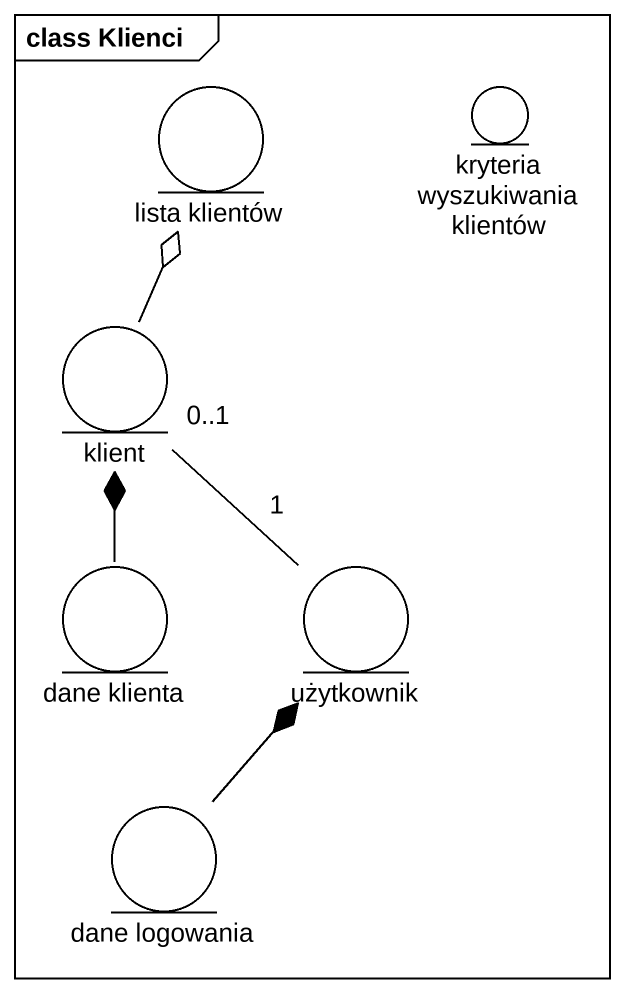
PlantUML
@startuml
mainframe class Klienci
entity "lista klientów" as lista_klientów
entity "kryteria wyszukiwania klientów" as kryteria_wyszukiwania
entity klient
entity "dane klienta" as dane_klienta
entity użytkownik
entity "dane logowania" as dane_logowania
klient -up-o lista_klientów
dane_klienta -up-* klient
użytkownik "1" -up- "0..1" klient
dane_logowania -up-* użytkownik
@enduml
